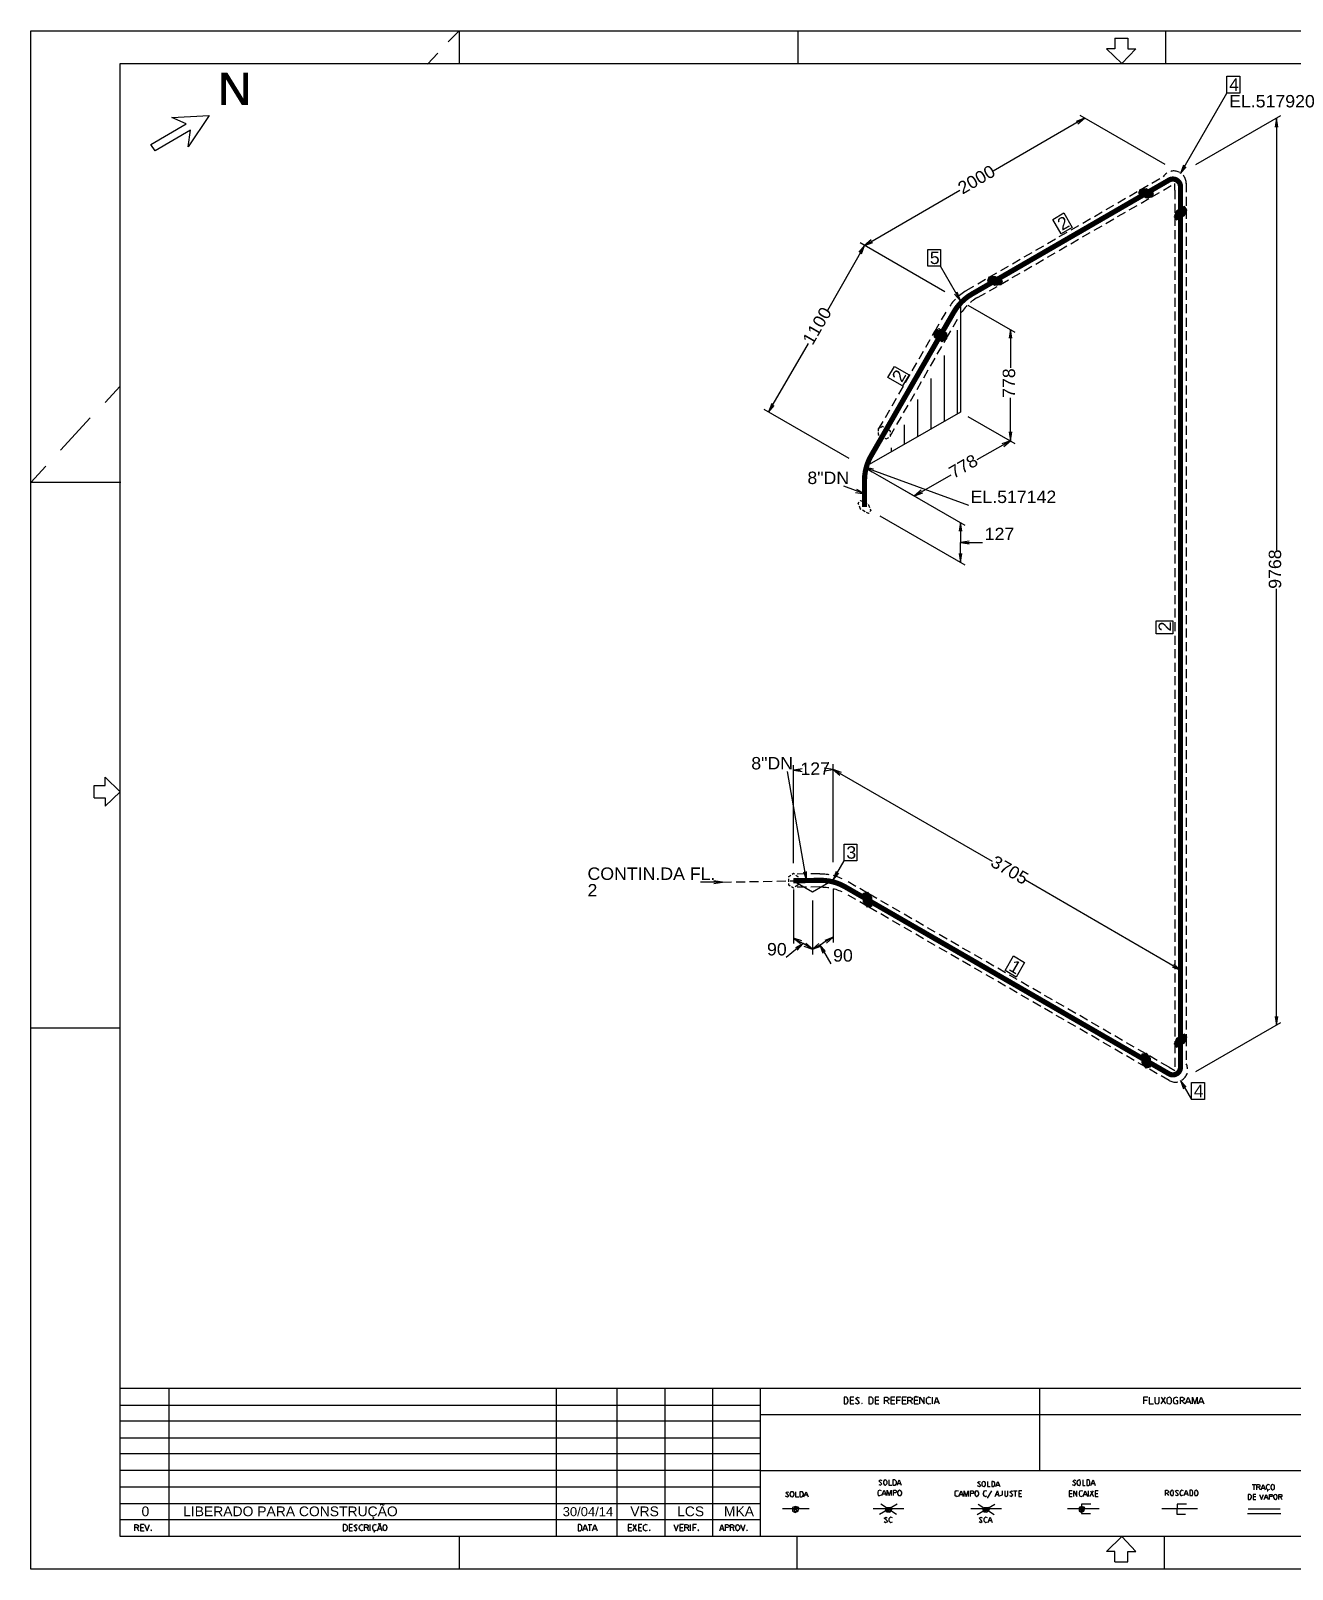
# Model space of a CAD drawing. Extents: x 1 to 419, y 0 to 296.
# Drawn here: x 0.7 to 243.3, y 0.3 to 296.3 of the extents above; entities that cross this region are included whole.
import ezdxf

# ---------------------------------------------------------------- set-up
doc = ezdxf.new("R2010")
doc.units = 0
doc.header["$MEASUREMENT"] = 0
for name, pattern in [('GT100', [0.9, 0.6, -0.3]), ('GT101', [2.599997, 1.73333, -0.866667]), ('GT110', [2.599997, 1.73333, -0.866667])]:
    doc.linetypes.add(name, pattern=pattern)
doc.layers.add('GT_1', color=7, linetype='Continuous')
doc.styles.get("Standard").update_dxf_attribs({"font": 'arial.ttf', "height": 2})

msp = doc.modelspace()

# ---------------------------------------------------------------- linework, layer by layer
at = {"layer": 'GT_1', "flags": 128}
for points in [[(0.7, 0.3), (0.7, 296.3)], [(0.7, 296.3), (419, 296.3)], [(83.1, 296.3), (81, 294.2)], [(83.1, 296.3), (83.1, 290)], [(148.2, 296.3), (148.2, 290)], [(218.9, 296.3), (218.9, 290)], [(209.2, 294.9), (211.7, 294.9)], [(209.2, 294.9), (209.2, 292.8)], [(211.7, 294.9), (211.7, 292.8)], [(79, 292), (77, 289.9)], [(209.2, 292.8), (207.6, 292.8)], [(207.6, 292.8), (210.5, 290)], [(213.2, 292.8), (210.5, 290)], [(211.7, 292.8), (213.2, 292.8)], [(414, 148.3), (414, 6.6), (17.9, 6.6), (17.9, 290), (414, 290), (414, 148.3)], [(230.74, 287.545), (233.205, 287.545), (233.205, 284.315), (230.74, 284.315), (230.74, 287.545)], [(221.815, 268.845), (230.74, 284.315)], [(35, 280), (31, 274), (31.4, 277.2), (24.6, 273.2), (23.8, 274.4), (30.6, 278.4), (27.8, 279.6), (35, 280)], [(203.37, 279.47), (185.775, 269.27)], [(202.095, 278.365), (203.37, 279.47), (201.755, 278.875)], [(218.84, 270.545), (202.52, 279.98)], [(224.79, 270.545), (241.11, 279.98)], [(240.515, 277.77), (240.26, 279.47), (240.005, 277.77)], [(240.26, 279.47), (240.26, 196.34)], [(222.41, 270.46), (221.815, 268.845), (222.92, 270.12)], [(161.04, 254.99), (179.4, 265.615)], [(215.185, 264.17), (216.375, 264.34), (216.63, 265.02), (215.185, 265.87), (213.995, 265.7), (213.74, 265.02), (215.185, 264.17)], [(213.774, 265), (216.622, 265)], [(213.807, 265.2), (216.324, 265.2)], [(213.882, 265.4), (215.984, 265.4)], [(213.957, 265.6), (215.644, 265.6)], [(214.114, 264.8), (216.547, 264.8)], [(214.454, 264.6), (216.472, 264.6)], [(214.695, 265.8), (215.304, 265.8)], [(214.794, 264.4), (216.397, 264.4)], [(197.25, 260.005), (199.375, 261.28), (200.99, 258.475), (198.865, 257.2), (197.25, 260.005)], [(221.05, 261.62), (220.625, 260.515), (221.05, 259.92), (222.58, 260.77), (223.005, 261.875), (222.58, 262.47), (221.05, 261.62)], [(220.658, 260.6), (222.274, 260.6)], [(220.735, 260.8), (222.592, 260.8)], [(220.812, 261), (222.668, 261)], [(220.888, 261.2), (222.745, 261.2)], [(220.965, 261.4), (222.822, 261.4)], [(221.042, 261.6), (222.899, 261.6)], [(221.374, 261.8), (222.976, 261.8)], [(221.734, 262), (222.916, 262)], [(222.094, 262.2), (222.773, 262.2)], [(220.707, 260.4), (221.914, 260.4)], [(220.85, 260.2), (221.554, 260.2)], [(161.04, 254.99), (153.9, 242.495)], [(160.445, 253.375), (161.04, 254.99), (159.935, 253.715)], [(176.51, 246.065), (160.19, 255.5)], [(176.51, 246.065), (160.19, 255.5)], [(162.315, 256.095), (161.04, 254.99), (162.655, 255.585)], [(173.195, 254.225), (175.66, 254.225), (175.66, 250.995), (173.195, 250.995), (173.195, 254.225)], [(179.485, 244.365), (175.66, 250.995)], [(186.115, 247.34), (187.305, 247.51), (187.56, 248.19), (186.115, 249.04), (184.925, 248.87), (184.67, 248.19), (186.115, 247.34)], [(184.899, 248.8), (186.523, 248.8)], [(178.38, 245.64), (179.485, 244.365), (178.89, 245.98)], [(184.674, 248.2), (187.543, 248.2)], [(184.749, 248.4), (187.203, 248.4)], [(184.824, 248.6), (186.863, 248.6)], [(184.993, 248), (187.489, 248)], [(185.333, 247.8), (187.414, 247.8)], [(185.673, 247.6), (187.339, 247.6)], [(186.013, 247.4), (186.535, 247.4)], [(179.485, 244.365), (179.485, 222.945)], [(180.93, 243.515), (189.94, 238.33)], [(176, 236.545), (176.85, 237.055), (176.85, 238.075), (175.32, 238.925), (174.47, 238.415), (174.47, 237.395), (176, 236.545)], [(174.47, 238.4), (176.265, 238.4)], [(174.47, 238.2), (176.625, 238.2)], [(174.47, 238), (176.85, 238)], [(174.47, 237.8), (176.85, 237.8)], [(174.47, 237.6), (176.85, 237.6)], [(174.47, 237.4), (176.85, 237.4)], [(174.778, 238.6), (175.905, 238.6)], [(174.821, 237.2), (176.85, 237.2)], [(175.181, 237), (176.758, 237)], [(175.541, 236.8), (176.425, 236.8)], [(178.89, 238.67), (178.89, 222.605)], [(189.345, 237.14), (189.09, 238.84), (188.835, 237.14)], [(189.09, 238.84), (189.09, 231.445)], [(142.595, 222.945), (150.245, 236.12)], [(165.545, 229.575), (166.82, 231.7), (169.625, 230.085), (168.35, 227.96), (165.545, 229.575)], [(176.34, 233.825), (176.34, 221.16)], [(173.79, 229.405), (173.79, 219.63)], [(17.9, 227.9), (15, 224.8)], [(171.24, 225.325), (171.24, 218.185)], [(189.09, 217.42), (189.09, 225.665)], [(158.065, 214.02), (141.745, 223.455)], [(143.19, 224.56), (142.595, 222.945), (143.7, 224.22)], [(179.485, 222.945), (161.04, 212.32)], [(180.93, 222.095), (189.94, 216.91)], [(180.93, 222.095), (189.94, 216.91)], [(12.1, 221.8), (6.4, 215.6)], [(168.69, 220.48), (168.69, 216.74)], [(188.835, 219.12), (189.09, 217.42), (189.345, 219.12)], [(189.09, 217.42), (182.63, 213.765)], [(187.815, 216.315), (189.09, 217.42), (187.475, 216.825)], [(166.14, 216.06), (166.14, 215.295)], [(3.6, 212.5), (0.7, 209.4)], [(162.74, 211.98), (161.04, 212.32), (162.485, 211.47)], [(161.04, 212.32), (181.015, 205.01)], [(162.485, 211.47), (171.495, 206.285)], [(164.015, 210.62), (180.335, 201.185)], [(170.645, 206.795), (177.7, 210.875)], [(18, 209.4), (0.7, 209.4)], [(161.04, 207.22), (157.045, 208.665)], [(159.34, 207.475), (161.04, 207.22), (159.595, 208.07)], [(171.92, 207.9), (170.645, 206.795), (172.26, 207.39)], [(164.015, 202.97), (180.335, 193.535)], [(179.74, 199.995), (179.485, 201.695), (179.23, 199.995)], [(179.485, 201.695), (179.485, 197.87)], [(179.23, 195.745), (179.485, 194.045), (179.74, 195.745)], [(181.185, 198.125), (179.485, 197.87), (181.185, 197.615)], [(179.485, 194.045), (179.485, 197.87)], [(179.485, 197.87), (183.735, 197.87)], [(240.26, 104.965), (240.26, 188.945)], [(217.14, 180.275), (217.14, 182.74), (220.37, 182.74), (220.37, 180.275), (217.14, 180.275)], [(147.355, 136.16), (147.355, 155.03)], [(149.055, 154.265), (147.355, 154.01), (149.055, 153.755)], [(147.355, 154.01), (148.715, 154.01)], [(153.305, 153.925), (155.005, 154.18), (153.305, 154.435)], [(155.005, 154.18), (154.495, 154.18)], [(155.005, 136.33), (155.005, 155.2)], [(155.005, 136.33), (155.005, 155.2)], [(156.62, 153.585), (155.005, 154.18), (156.28, 153.075)], [(155.005, 154.18), (185.605, 136.5)], [(12.9, 151.1), (15, 151.1)], [(12.9, 148.7), (12.9, 151.1)], [(15, 152.7), (17.9, 149.9)], [(15, 151.1), (15, 152.7)], [(149.905, 132.845), (146.25, 153.755)], [(12.9, 148.7), (15, 148.7)], [(15, 147.1), (17.9, 149.9)], [(15, 148.7), (15, 147.1)], [(157.13, 139.815), (159.595, 139.815), (159.595, 136.585), (157.13, 136.585), (157.13, 139.815)], [(155.005, 132.93), (157.13, 136.585)], [(149.31, 134.46), (149.905, 132.845), (149.905, 134.545)], [(155.6, 134.545), (155.005, 132.93), (156.11, 134.205)], [(133.755, 132.505), (129.505, 132.505)], [(132.055, 132.25), (133.755, 132.505), (132.055, 132.76)], [(147.355, 132.76), (151.01, 130.635)], [(147.355, 131.06), (147.355, 120.69)], [(151.01, 130.635), (155.005, 132.93)], [(155.005, 131.23), (155.005, 120.86)], [(162.4, 127.83), (161.635, 127.66), (160.87, 128.68), (160.87, 130.38), (161.635, 130.55), (162.4, 129.53), (162.4, 127.83)], [(160.96, 130.4), (161.747, 130.4)], [(221.815, 115.59), (191.98, 132.845)], [(151.01, 128.935), (151.01, 118.565)], [(151.01, 128.935), (151.01, 118.565)], [(160.87, 130.2), (161.897, 130.2)], [(160.87, 130), (162.047, 130)], [(160.87, 129.8), (162.197, 129.8)], [(160.87, 129.6), (162.347, 129.6)], [(160.87, 129.4), (162.4, 129.4)], [(160.87, 129.2), (162.4, 129.2)], [(160.87, 129), (162.4, 129)], [(160.87, 128.8), (162.4, 128.8)], [(160.93, 128.6), (162.4, 128.6)], [(161.08, 128.4), (162.4, 128.4)], [(161.23, 128.2), (162.4, 128.2)], [(161.38, 128), (162.4, 128)], [(161.53, 127.8), (162.265, 127.8)], [(148.97, 121.2), (147.355, 121.71), (148.715, 120.69)], [(147.355, 121.71), (149.225, 120.69)], [(155.005, 121.88), (153.05, 120.775)], [(153.73, 120.775), (155.005, 121.88), (153.39, 121.285)], [(149.225, 120.69), (145.995, 117.97)], [(148.12, 119.415), (149.225, 120.69), (147.78, 119.84)], [(151.01, 119.585), (149.225, 120.69)], [(149.395, 120.18), (151.01, 119.585), (149.735, 120.69)], [(151.01, 119.585), (153.05, 120.775)], [(152.285, 120.69), (151.01, 119.585), (152.625, 120.18)], [(153.56, 119.16), (152.455, 120.435), (153.05, 118.82)], [(152.455, 120.435), (154.58, 116.78)], [(189.685, 118.31), (191.81, 117.035), (190.195, 114.23), (188.07, 115.505), (189.685, 118.31)], [(220.2, 116.185), (221.815, 115.59), (220.54, 116.695)], [(221.815, 97.74), (221.815, 116.61)], [(240.005, 106.665), (240.26, 104.965), (240.515, 106.665)], [(17.9, 104.4), (0.7, 104.4)], [(224.79, 96.04), (241.11, 105.475)], [(221.05, 102.415), (220.625, 101.31), (221.05, 100.715), (222.58, 101.565), (223.005, 102.67), (222.58, 103.265), (221.05, 102.415)], [(220.66, 101.4), (222.283, 101.4)], [(220.704, 101.2), (221.923, 101.2)], [(220.737, 101.6), (222.593, 101.6)], [(220.813, 101.8), (222.67, 101.8)], [(220.846, 101), (221.563, 101)], [(220.89, 102), (222.747, 102)], [(220.967, 102.2), (222.824, 102.2)], [(221.044, 102.4), (222.901, 102.4)], [(221.383, 102.6), (222.978, 102.6)], [(221.743, 102.8), (222.912, 102.8)], [(222.103, 103), (222.769, 103)], [(215.95, 96.89), (215.185, 96.72), (214.42, 97.74), (214.42, 99.44), (215.185, 99.61), (215.95, 98.59), (215.95, 96.89)], [(214.42, 99.4), (215.342, 99.4)], [(214.42, 99.2), (215.492, 99.2)], [(214.42, 99), (215.642, 99)], [(214.42, 98.8), (215.792, 98.8)], [(214.42, 98.6), (215.942, 98.6)], [(214.42, 98.4), (215.95, 98.4)], [(214.42, 98.2), (215.95, 98.2)], [(214.42, 98), (215.95, 98)], [(214.42, 97.8), (215.95, 97.8)], [(214.525, 97.6), (215.95, 97.6)], [(214.675, 97.4), (215.95, 97.4)], [(214.825, 97.2), (215.95, 97.2)], [(214.975, 97), (215.95, 97)], [(222.92, 93.065), (221.815, 94.34), (222.41, 92.725)], [(221.815, 94.34), (223.94, 90.685)], [(223.94, 93.915), (226.405, 93.915), (226.405, 90.685), (223.94, 90.685), (223.94, 93.915)], [(305, 35.1), (17.9, 35.1)], [(27.3, 6.6), (27.3, 35.1)], [(101.8, 6.6), (101.8, 35.1)], [(113.5, 6.6), (113.5, 35.1)], [(122.7, 6.6), (122.7, 35.1)], [(131.9, 6.6), (131.9, 35.1)], [(141, 35.1), (141, 6.6)], [(157.6, 32.1), (157.7, 32.2), (157.8, 32.3), (157.8, 32.4), (157.9, 32.6), (157.9, 32.7), (157.9, 32.9), (157.8, 33.1), (157.8, 33.2), (157.7, 33.3), (157.6, 33.4), (157.5, 33.4), (157.1, 33.4), (157.1, 32.1), (157.5, 32.1), (157.6, 32.1)], [(159, 33.4), (158.3, 33.4), (158.3, 32.1), (159, 32.1)], [(158.3, 32.8), (158.9, 32.8)], [(159.2, 32.3), (159.7, 32.1), (160.1, 32.4), (159.7, 32.8), (159.3, 33.1), (159.7, 33.4), (160, 33.3)], [(162.4, 32.1), (162.5, 32.2), (162.6, 32.3), (162.7, 32.4), (162.7, 32.6), (162.7, 32.7), (162.7, 32.9), (162.7, 33.1), (162.6, 33.2), (162.5, 33.3), (162.4, 33.4), (162.3, 33.4), (161.9, 33.4), (161.9, 32.1), (162.3, 32.1), (162.4, 32.1)], [(163.8, 33.4), (163.1, 33.4), (163.1, 32.1), (163.8, 32.1)], [(163.1, 32.8), (163.8, 32.8)], [(164.9, 32.1), (164.9, 33.4), (165.4, 33.4), (165.5, 33.3), (165.7, 33.2), (165.7, 33.1), (165.7, 32.9), (165.5, 32.8), (165.4, 32.7), (164.9, 32.7)], [(165.3, 32.7), (165.6, 32.4), (165.7, 32.1)], [(166.9, 33.4), (166.1, 33.4), (166.1, 32.1), (166.9, 32.1)], [(166.1, 32.8), (166.8, 32.8)], [(168, 33.4), (167.2, 33.4), (167.2, 32.1)], [(167.2, 32.8), (167.9, 32.8)], [(169.1, 33.4), (168.3, 33.4), (168.3, 32.1), (169.1, 32.1)], [(168.3, 32.8), (169, 32.8)], [(169.4, 32.1), (169.4, 33.4), (169.9, 33.4), (170, 33.3), (170.2, 33.2), (170.2, 33.1), (170.2, 32.9), (170, 32.8), (169.9, 32.7), (169.4, 32.7)], [(169.8, 32.7), (170.1, 32.4), (170.2, 32.1)], [(171.4, 33.4), (170.6, 33.4), (170.6, 32.1), (171.4, 32.1)], [(170.6, 32.8), (171.3, 32.8)], [(170.8, 33.5), (170.9, 33.6), (171.1, 33.5)], [(171.7, 32.1), (171.7, 33.4), (172.5, 32.1), (172.5, 33.4)], [(173.8, 33.3), (173.4, 33.4), (173.3, 33.4), (173.2, 33.3), (173, 33.2), (172.9, 33.1), (172.9, 32.9), (172.9, 32.7), (172.9, 32.6), (172.9, 32.4), (173, 32.3), (173.2, 32.2), (173.3, 32.1), (173.4, 32.1), (173.8, 32.2)], [(174.1, 32.1), (174.1, 33.4)], [(174.5, 32.1), (174.9, 33.4), (175.4, 32.1)], [(194.7, 35.1), (194.7, 19.2)], [(215.5, 33.4), (214.7, 33.4), (214.7, 32.1)], [(214.7, 32.8), (215.4, 32.8)], [(215.8, 33.4), (215.8, 32.1), (216.6, 32.1)], [(216.9, 33.4), (216.9, 32.5), (217, 32.2), (217.3, 32.1), (217.6, 32.2), (217.7, 32.5), (217.7, 33.4)], [(218.1, 32.1), (218.9, 33.4)], [(218.1, 33.4), (218.9, 32.1)], [(219.8, 32.1), (219.9, 32.2), (220.1, 32.4), (220.1, 32.7), (220.1, 33.1), (219.9, 33.3), (219.7, 33.4), (219.4, 33.3), (219.2, 33.1), (219.2, 32.7), (219.2, 32.4), (219.4, 32.2), (219.7, 32.1), (219.8, 32.1)], [(221.3, 33.3), (221, 33.4), (220.7, 33.3), (220.5, 33.1), (220.4, 32.7), (220.5, 32.4), (220.7, 32.2), (221, 32.1), (221.3, 32.2), (221.3, 32.7), (221, 32.7)], [(221.8, 32.1), (221.8, 33.4), (222.2, 33.4), (222.4, 33.3), (222.5, 33.2), (222.6, 33.1), (222.5, 32.9), (222.4, 32.8), (222.2, 32.7), (221.8, 32.7)], [(222.1, 32.7), (222.4, 32.4), (222.6, 32.1)], [(222.8, 32.1), (223.3, 33.4), (223.8, 32.1)], [(224.1, 32.1), (224.1, 33.4), (224.6, 32.1), (225, 33.4), (225, 32.1)], [(225.3, 32.1), (225.8, 33.4), (226.3, 32.1)], [(141, 31.8), (17.9, 31.8)], [(305.1, 30), (141, 30)], [(160.6, 32.1), (160.6, 32.2), (160.5, 32.2), (160.6, 32.1)], [(174.6, 32.5), (175.3, 32.5)], [(223, 32.5), (223.6, 32.5)], [(225.5, 32.5), (226.1, 32.5)], [(141, 28.8), (17.9, 28.8)], [(141, 25.5), (17.9, 25.5)], [(141, 22.5), (17.9, 22.5)], [(141, 19.3), (17.9, 19.3)], [(305.1, 19.2), (141, 19.2)], [(141, 16.1), (17.9, 16.1)], [(145.8, 14.4), (146.2, 14.2), (146.5, 14.4), (146.2, 14.8), (145.9, 15), (146.2, 15.2), (146.5, 15.1)], [(147.2, 14.2), (147.3, 14.3), (147.5, 14.6), (147.5, 14.9), (147.3, 15.2), (147.1, 15.2), (146.9, 15.2), (146.7, 14.9), (146.7, 14.6), (146.9, 14.3), (147.1, 14.2), (147.2, 14.2)], [(147.8, 15.2), (147.8, 14.2), (148.4, 14.2)], [(149, 14.2), (149.1, 14.3), (149.3, 14.6), (149.3, 14.9), (149.1, 15.2), (148.9, 15.2), (148.6, 15.2), (148.6, 14.2), (148.9, 14.2), (149, 14.2)], [(149.4, 14.2), (149.8, 15.2), (150.2, 14.2)], [(164.3, 15.4), (164, 15.5), (163.7, 15.4), (163.6, 15.1), (163.6, 14.8), (163.7, 14.5), (164, 14.5), (164.3, 14.6)], [(163.8, 16.6), (164.1, 16.5), (164.4, 16.7), (164.1, 17), (163.8, 17.3), (164.1, 17.5), (164.4, 17.4)], [(164.4, 14.5), (164.8, 15.5), (165.2, 14.5)], [(164.5, 14.8), (165.1, 14.8)], [(165.1, 16.5), (165.2, 16.6), (165.4, 16.8), (165.4, 17.2), (165.2, 17.4), (165, 17.5), (164.8, 17.4), (164.7, 17.2), (164.7, 16.8), (164.8, 16.6), (165, 16.5), (165.1, 16.5)], [(165.4, 14.5), (165.4, 15.5), (165.8, 14.5), (166.2, 15.5), (166.2, 14.5)], [(165.7, 17.5), (165.7, 16.5), (166.3, 16.5)], [(167, 16.5), (167, 16.6), (167.2, 16.8), (167.2, 17.2), (167, 17.4), (166.9, 17.5), (166.5, 17.5), (166.5, 16.5), (166.9, 16.5), (167, 16.5)], [(166.6, 14.5), (166.6, 15.5), (167, 15.5), (167.2, 15.4), (167.2, 15.2), (167.2, 15.1), (167, 15), (166.6, 15)], [(167.3, 16.5), (167.7, 17.5), (168.1, 16.5)], [(167.9, 14.5), (168, 14.5), (168.2, 14.8), (168.2, 15.1), (168, 15.4), (167.8, 15.5), (167.6, 15.4), (167.4, 15.1), (167.4, 14.8), (167.6, 14.5), (167.8, 14.5), (167.9, 14.5)], [(167.5, 16.8), (168, 16.8)], [(179.1, 15.3), (178.8, 15.4), (178.7, 15.3), (178.5, 15.3), (178.4, 15.1), (178.4, 15), (178.4, 14.8), (178.4, 14.7), (178.4, 14.5), (178.5, 14.4), (178.7, 14.4), (178.8, 14.3), (179.1, 14.4)], [(179.2, 14.3), (179.6, 15.4), (180, 14.3)], [(180.2, 14.3), (180.2, 15.4), (180.6, 14.3), (181, 15.4), (181, 14.3)], [(181.4, 14.3), (181.4, 15.4), (181.8, 15.4), (182, 15.3), (182, 15.1), (182, 14.9), (181.8, 14.9), (181.4, 14.9)], [(182.7, 14.3), (182.7, 14.4), (182.9, 14.4), (182.9, 14.5), (183, 14.7), (183, 14.8), (183, 15), (182.9, 15.1), (182.9, 15.3), (182.7, 15.3), (182.6, 15.4), (182.5, 15.3), (182.4, 15.3), (182.3, 15.1), (182.3, 15), (182.2, 14.8), (182.3, 14.7), (182.3, 14.5), (182.4, 14.4), (182.5, 14.4), (182.6, 14.3), (182.7, 14.3)], [(182.7, 16.4), (183.1, 16.2), (183.4, 16.4), (183.1, 16.7), (182.8, 17), (183.1, 17.2), (183.3, 17.1)], [(184.1, 16.2), (184.2, 16.3), (184.3, 16.5), (184.3, 16.9), (184.2, 17.1), (184, 17.2), (183.8, 17.1), (183.6, 16.9), (183.6, 16.5), (183.8, 16.3), (184, 16.2), (184.1, 16.2)], [(184.6, 15.3), (184.3, 15.4), (184.1, 15.3), (184, 15.3), (183.9, 15.1), (183.9, 15), (183.8, 14.8), (183.9, 14.7), (183.9, 14.5), (184, 14.4), (184.1, 14.4), (184.3, 14.3), (184.6, 14.4)], [(184.7, 17.2), (184.7, 16.2), (185.2, 16.2)], [(184.7, 14), (185.5, 15.4)], [(185.9, 16.2), (186, 16.3), (186.1, 16.5), (186.1, 16.9), (186, 17.1), (185.8, 17.2), (185.5, 17.2), (185.5, 16.2), (185.8, 16.2), (185.9, 16.2)], [(186.2, 14.3), (186.6, 15.4), (186.9, 14.3)], [(186.3, 16.2), (186.7, 17.2), (187.1, 16.2)], [(186.4, 16.5), (187, 16.5)], [(187, 14.4), (187.6, 14.6), (187.6, 15.4)], [(188, 15.4), (188, 14.6), (188, 14.5), (188.1, 14.4), (188.3, 14.3), (188.5, 14.4), (188.6, 14.5), (188.6, 14.6), (188.6, 15.4)], [(188.9, 14.5), (189.3, 14.3), (189.6, 14.6), (189.3, 14.9), (189, 15.1), (189.3, 15.4), (189.6, 15.3)], [(189.7, 15.4), (190.4, 15.4)], [(190.1, 14.3), (190.1, 15.4)], [(191.3, 15.4), (190.7, 15.4), (190.7, 14.3), (191.3, 14.3)], [(190.7, 14.9), (191.2, 14.9)], [(201, 15.4), (200.4, 15.4), (200.4, 14.3), (201, 14.3)], [(200.4, 14.9), (201, 14.9)], [(201, 16.6), (201.4, 16.4), (201.7, 16.7), (201.4, 17), (201.1, 17.2), (201.4, 17.5), (201.7, 17.4)], [(201.3, 14.3), (201.3, 15.4), (201.9, 14.3), (201.9, 15.4)], [(202.4, 16.4), (202.5, 16.5), (202.6, 16.8), (202.6, 17.1), (202.5, 17.4), (202.3, 17.5), (202.1, 17.4), (201.9, 17.1), (201.9, 16.8), (202.1, 16.5), (202.3, 16.4), (202.4, 16.4)], [(203, 15.3), (202.7, 15.4), (202.4, 15.3), (202.3, 15), (202.3, 14.7), (202.4, 14.4), (202.7, 14.3), (203, 14.4)], [(203, 17.5), (203, 16.4), (203.5, 16.4)], [(203.1, 14.3), (203.5, 15.4), (203.9, 14.3)], [(204.2, 16.4), (204.3, 16.5), (204.4, 16.8), (204.4, 17.1), (204.3, 17.4), (204.1, 17.5), (203.8, 17.5), (203.8, 16.4), (204.1, 16.4), (204.2, 16.4)], [(204.1, 14.3), (204.1, 15.4)], [(204.4, 14.3), (205.1, 15.4)], [(204.5, 15.4), (205.1, 14.3)], [(204.6, 16.4), (205, 17.5), (205.4, 16.4)], [(204.7, 16.8), (205.3, 16.8)], [(206, 15.4), (205.4, 15.4), (205.4, 14.3), (206, 14.3)], [(205.4, 14.9), (205.9, 14.9)], [(218.9, 14.5), (218.9, 15.5), (219.3, 15.5), (219.4, 15.4), (219.5, 15.3), (219.5, 15.2), (219.5, 15.1), (219.4, 15), (219.3, 14.9), (218.9, 14.9)], [(219.2, 14.9), (219.4, 14.7), (219.5, 14.5)], [(220.3, 14.5), (220.4, 14.5), (220.5, 14.8), (220.5, 15.1), (220.4, 15.4), (220.2, 15.5), (220, 15.4), (219.8, 15.1), (219.8, 14.8), (220, 14.5), (220.2, 14.5), (220.3, 14.5)], [(220.8, 14.6), (221.1, 14.5), (221.4, 14.7), (221.1, 15), (220.8, 15.3), (221.1, 15.5), (221.4, 15.4)], [(222.4, 15.4), (222.1, 15.5), (221.9, 15.4), (221.7, 15.1), (221.7, 14.8), (221.9, 14.5), (222.1, 14.5), (222.4, 14.6)], [(222.5, 14.5), (222.9, 15.5), (223.3, 14.5)], [(222.7, 14.8), (223.2, 14.8)], [(224, 14.5), (224.1, 14.5), (224.2, 14.8), (224.2, 15.1), (224.1, 15.4), (223.9, 15.5), (223.6, 15.5), (223.6, 14.5), (223.9, 14.5), (224, 14.5)], [(224.9, 14.5), (225, 14.5), (225.2, 14.8), (225.2, 15.1), (225, 15.4), (224.8, 15.5), (224.6, 15.4), (224.5, 15.1), (224.5, 14.8), (224.6, 14.5), (224.8, 14.5), (224.9, 14.5)], [(235.6, 16.6), (236.3, 16.6)], [(236, 15.6), (236, 16.6)], [(236.5, 15.6), (236.5, 16.6), (236.9, 16.6), (237, 16.6), (237.1, 16.5), (237.1, 16.3), (237.1, 16.2), (237, 16.1), (236.9, 16.1), (236.5, 16.1)], [(236.8, 16.1), (237, 15.9), (237.1, 15.6)], [(237.3, 15.6), (237.7, 16.6), (238.1, 15.6)], [(237.5, 15.9), (238, 15.9)], [(239, 16.5), (238.7, 16.6), (238.5, 16.5), (238.3, 16.3), (238.3, 15.9), (238.5, 15.7), (238.7, 15.6), (239, 15.7)], [(238.5, 15.4), (238.6, 15.4), (238.6, 15.5), (238.6, 15.6)], [(239.6, 15.6), (239.8, 15.7), (239.9, 15.9), (239.9, 16.3), (239.8, 16.5), (239.5, 16.6), (239.3, 16.5), (239.2, 16.3), (239.2, 15.9), (239.3, 15.7), (239.5, 15.6), (239.6, 15.6)], [(141, 12.9), (17.9, 12.9)], [(150.4, 11.9), (145.3, 11.9)], [(147.8, 12.4), (147.2, 12.2)], [(147.2, 12.2), (147.2, 11.5)], [(147.5, 12.2), (148, 11.7)], [(148.4, 12.2), (147.5, 12.2)], [(147.5, 11.7), (147.8, 11.9)], [(148.4, 12.2), (147.8, 12.4)], [(147.8, 11.9), (148.4, 12.2)], [(148.3, 11.5), (148.4, 12.2)], [(149.6, 14.6), (150.1, 14.6)], [(168.6, 11.9), (162.7, 11.9)], [(163.9, 10.9), (167.3, 12.9)], [(164.2, 12.9), (167.2, 10.9)], [(166.1, 12.2), (165.1, 11.9)], [(165.1, 11.9), (165.4, 12.2)], [(165.1, 11.9), (165.9, 11.3)], [(165.3, 11.3), (165.1, 11.9)], [(165.3, 11.3), (166.1, 12.2)], [(165.3, 11.9), (165.4, 12.2)], [(165.9, 11.3), (165.3, 11.9)], [(166.3, 11.9), (165.3, 11.3)], [(165.4, 12.2), (166.3, 11.9)], [(165.4, 12.2), (166.1, 12.2)], [(166.3, 11.9), (165.9, 11.3)], [(166.1, 12.2), (166.3, 11.9)], [(179.4, 14.7), (179.9, 14.7)], [(187.4, 11.9), (181.5, 11.9)], [(182.7, 10.8), (186.1, 12.8)], [(182.9, 12.8), (186, 10.8)], [(184.9, 12.2), (183.8, 11.9)], [(183.8, 11.9), (184.2, 12.2)], [(183.8, 11.9), (184.6, 11.3)], [(184, 11.3), (183.8, 11.9)], [(184, 11.3), (184.9, 12.2)], [(184, 11.9), (184.2, 12.2)], [(184.6, 11.3), (184, 11.9)], [(185.1, 11.9), (184, 11.3)], [(184.2, 12.2), (185.1, 11.9)], [(184.2, 12.2), (184.9, 12.2)], [(185.1, 11.9), (184.6, 11.3)], [(184.9, 12.2), (185.1, 11.9)], [(186.3, 14.7), (186.8, 14.7)], [(206.2, 11.9), (200.1, 11.9)], [(202.8, 12.4), (202.3, 12.2)], [(202.3, 12.2), (202.3, 11.5)], [(202.4, 11.7), (202.8, 11.9)], [(202.5, 12.2), (203.1, 11.7)], [(203.4, 12.2), (202.5, 12.2)], [(202.8, 12.8), (202.8, 11)], [(204.6, 12.8), (202.8, 12.8)], [(203.4, 12.2), (202.8, 12.4)], [(202.8, 11.9), (203.4, 12.2)], [(203.2, 14.7), (203.8, 14.7)], [(203.2, 11.5), (203.4, 12.2)], [(225.1, 11.9), (218.2, 11.9)], [(221.2, 12.8), (221.1, 10.9)], [(223, 12.8), (221.2, 12.8)], [(235.2, 13.7), (235.3, 13.8), (235.5, 14.1), (235.5, 14.4), (235.3, 14.6), (235.2, 14.7), (234.8, 14.7), (234.8, 13.7), (235.2, 13.7)], [(234.8, 11.9), (241, 11.9)], [(236.3, 14.7), (235.8, 14.7), (235.8, 13.7), (236.3, 13.7)], [(235.8, 14.3), (236.3, 14.3)], [(237, 14.7), (237.4, 13.7), (237.8, 14.7)], [(237.9, 13.7), (238.3, 14.7), (238.7, 13.7)], [(238, 14.1), (238.5, 14.1)], [(238.9, 13.7), (238.9, 14.7), (239.3, 14.7), (239.4, 14.7), (239.5, 14.5), (239.4, 14.3), (239.3, 14.3), (238.9, 14.3)], [(240.2, 13.7), (240.3, 13.8), (240.4, 14.1), (240.4, 14.4), (240.3, 14.6), (240.1, 14.7), (239.9, 14.6), (239.7, 14.4), (239.7, 14.1), (239.9, 13.8), (240.1, 13.7), (240.2, 13.7)], [(240.7, 13.7), (240.7, 14.7), (241.1, 14.7), (241.2, 14.7), (241.3, 14.6), (241.3, 14.5), (241.3, 14.3), (241.2, 14.2), (241.1, 14.2), (240.7, 14.2)], [(241, 14.2), (241.2, 14), (241.3, 13.7)], [(141, 9.8), (17.9, 9.8)], [(20.7, 7.7), (20.7, 8.9), (21.1, 8.9), (21.3, 8.8), (21.4, 8.7), (21.4, 8.6), (21.4, 8.4), (21.3, 8.3), (21.1, 8.3), (20.7, 8.3)], [(22.5, 8.9), (21.8, 8.9), (21.8, 7.7), (22.5, 7.7)], [(22.6, 8.9), (23.1, 7.7), (23.5, 8.9)], [(61.3, 7.7), (61.3, 7.8), (61.4, 7.8), (61.5, 7.9), (61.6, 8), (61.6, 8.2), (61.6, 8.3), (61.6, 8.4), (61.6, 8.6), (61.5, 8.7), (61.4, 8.8), (61.3, 8.8), (61.2, 8.9), (60.8, 8.9), (60.8, 7.7), (61.2, 7.7), (61.3, 7.7)], [(62.6, 8.9), (61.9, 8.9), (61.9, 7.7), (62.6, 7.7)], [(62.8, 7.9), (63.2, 7.7), (63.5, 8), (63.2, 8.3), (62.8, 8.6), (63.2, 8.9), (63.5, 8.8)], [(64.6, 8.8), (64.3, 8.9), (64.2, 8.8), (64.1, 8.8), (64, 8.7), (63.9, 8.6), (63.8, 8.4), (63.8, 8.3), (63.8, 8.2), (63.9, 8), (64, 7.9), (64.1, 7.8), (64.2, 7.8), (64.3, 7.7), (64.6, 7.8)], [(64.9, 7.7), (64.9, 8.9), (65.3, 8.9), (65.5, 8.8), (65.6, 8.7), (65.6, 8.6), (65.6, 8.4), (65.5, 8.3), (65.3, 8.3), (64.9, 8.3)], [(66, 7.7), (66, 8.9)], [(67.2, 8.8), (66.9, 8.9), (66.8, 8.8), (66.6, 8.8), (66.5, 8.7), (66.5, 8.6), (66.4, 8.4), (66.4, 8.3), (66.4, 8.2), (66.5, 8), (66.5, 7.9), (66.6, 7.8), (66.8, 7.8), (66.9, 7.7), (67.2, 7.8)], [(67.4, 7.7), (67.8, 8.9), (68.2, 7.7)], [(67.6, 8.9), (67.7, 9.1), (67.8, 9), (67.9, 9), (68, 9.1)], [(68.8, 7.7), (68.9, 7.8), (69, 7.8), (69.1, 7.9), (69.2, 8), (69.2, 8.2), (69.3, 8.3), (69.2, 8.4), (69.2, 8.6), (69.1, 8.7), (69, 8.8), (68.9, 8.8), (68.8, 8.9), (68.7, 8.8), (68.6, 8.8), (68.5, 8.7), (68.5, 8.6), (68.4, 8.4), (68.4, 8.3), (68.4, 8.2), (68.5, 8), (68.5, 7.9), (68.6, 7.8), (68.7, 7.8), (68.8, 7.7)], [(106.4, 7.7), (106.5, 7.8), (106.6, 7.9), (106.7, 8), (106.7, 8.2), (106.7, 8.3), (106.7, 8.4), (106.7, 8.6), (106.6, 8.7), (106.5, 8.8), (106.4, 8.9), (106, 8.9), (106, 7.7), (106.4, 7.7)], [(106.9, 7.7), (107.3, 8.9), (107.8, 7.7)], [(107.9, 8.9), (108.6, 8.9)], [(108.2, 7.7), (108.2, 8.9)], [(108.7, 7.7), (109.2, 8.9), (109.6, 7.7)], [(116.3, 8.9), (115.6, 8.9), (115.6, 7.7), (116.3, 7.7)], [(116.5, 7.7), (117.2, 8.9)], [(116.5, 8.9), (117.2, 7.7)], [(118.2, 8.9), (117.6, 8.9), (117.6, 7.7), (118.2, 7.7)], [(119.3, 8.8), (119, 8.9), (118.8, 8.8), (118.7, 8.8), (118.6, 8.7), (118.5, 8.6), (118.5, 8.4), (118.5, 8.3), (118.5, 8.2), (118.5, 8), (118.6, 7.9), (118.7, 7.8), (118.8, 7.8), (119, 7.7), (119.3, 7.8)], [(124.4, 8.9), (124.8, 7.7), (125.3, 8.9)], [(126.2, 8.9), (125.5, 8.9), (125.5, 7.7), (126.2, 7.7)], [(126.5, 7.7), (126.5, 8.9), (126.9, 8.9), (127.1, 8.8), (127.2, 8.7), (127.2, 8.6), (127.2, 8.4), (127.1, 8.3), (126.9, 8.3), (126.5, 8.3)], [(127.6, 7.7), (127.6, 8.9)], [(128.7, 8.9), (128, 8.9), (128, 7.7)], [(133.2, 7.7), (133.6, 8.9), (134, 7.7)], [(134.3, 7.7), (134.3, 8.9), (134.7, 8.9), (134.9, 8.8), (135, 8.7), (135, 8.6), (135, 8.5), (134.9, 8.4), (134.7, 8.3), (134.3, 8.3)], [(135.3, 7.7), (135.3, 8.9), (135.7, 8.9), (135.8, 8.8), (135.9, 8.7), (135.9, 8.6), (135.9, 8.4), (135.8, 8.3), (135.7, 8.3), (135.3, 8.3)], [(136.7, 7.7), (136.7, 7.8), (136.9, 7.8), (136.9, 7.9), (137, 8), (137.1, 8.2), (137.1, 8.3), (137.1, 8.4), (137, 8.6), (136.9, 8.7), (136.9, 8.8), (136.7, 8.8), (136.6, 8.9), (136.5, 8.8), (136.4, 8.8), (136.3, 8.7), (136.3, 8.6), (136.2, 8.4), (136.2, 8.3), (136.2, 8.2), (136.3, 8), (136.3, 7.9), (136.4, 7.8), (136.5, 7.8), (136.6, 7.7), (136.7, 7.7)], [(137.2, 8.9), (137.7, 7.7), (138.1, 8.9)], [(147.2, 11.5), (147.7, 11.2)], [(147.7, 11.3), (147.5, 11.7)], [(148, 11.7), (147.7, 11.3)], [(147.7, 11.2), (148.3, 11.5)], [(164.8, 9.5), (165.1, 9.3), (165.5, 9.5), (165.2, 9.8), (164.8, 10.1), (165.2, 10.3), (165.4, 10.2)], [(165.9, 11.3), (165.3, 11.3)], [(166.4, 10.2), (166.1, 10.3), (165.9, 10.2), (165.7, 10), (165.7, 9.6), (165.9, 9.4), (166.1, 9.3), (166.4, 9.4)], [(183.1, 9.5), (183.4, 9.3), (183.7, 9.5), (183.4, 9.8), (183.1, 10.1), (183.4, 10.3), (183.7, 10.2)], [(184.6, 11.3), (184, 11.3)], [(184.7, 10.2), (184.4, 10.3), (184.2, 10.2), (184, 10), (184, 9.6), (184.2, 9.4), (184.4, 9.3), (184.7, 9.4)], [(184.8, 9.3), (185.2, 10.3), (185.6, 9.3)], [(185, 9.7), (185.5, 9.7)], [(202.3, 11.5), (202.8, 11.2)], [(202.8, 11.3), (202.4, 11.7)], [(203.1, 11.7), (202.8, 11.3)], [(202.8, 11.2), (203.2, 11.5)], [(202.8, 11), (204.5, 11)], [(221.1, 10.9), (222.8, 10.9)], [(234.7, 11), (241.1, 11)], [(21.1, 8.3), (21.3, 8), (21.4, 7.7)], [(21.8, 8.3), (22.4, 8.3)], [(23.9, 7.7), (23.9, 7.8), (23.8, 7.8), (23.9, 7.7)], [(61.9, 8.3), (62.5, 8.3)], [(65.3, 8.3), (65.5, 8), (65.6, 7.7)], [(66.7, 7.5), (66.8, 7.5), (66.8, 7.6), (66.7, 7.6), (66.8, 7.7)], [(67.5, 8.1), (68.1, 8.1)], [(83.1, 6.6), (83.1, 0.3)], [(107, 8.1), (107.6, 8.1)], [(108.9, 8.1), (109.5, 8.1)], [(115.6, 8.3), (116.2, 8.3)], [(117.6, 8.3), (118.1, 8.3)], [(119.7, 7.7), (119.8, 7.8), (119.7, 7.8), (119.7, 7.7)], [(125.5, 8.3), (126.1, 8.3)], [(126.8, 8.3), (127.1, 8), (127.2, 7.7)], [(128, 8.3), (128.6, 8.3)], [(129.1, 7.7), (129.2, 7.8), (129.1, 7.8), (129, 7.8), (129.1, 7.7)], [(133.3, 8.1), (133.9, 8.1)], [(135.7, 8.3), (135.8, 8), (135.9, 7.7)], [(138.5, 7.7), (138.5, 7.8), (138.4, 7.8), (138.5, 7.7)], [(148, 6.6), (148, 0.3)], [(207.6, 3.7), (210.5, 6.6)], [(213.2, 3.7), (210.5, 6.6)], [(218.7, 6.6), (218.7, 0.3)], [(209.2, 3.7), (207.6, 3.7)], [(209.2, 1.7), (209.2, 3.7)], [(211.7, 3.7), (213.2, 3.7)], [(211.7, 1.7), (211.7, 3.7)], [(419, 0.3), (0.7, 0.3)], [(209.2, 1.7), (211.7, 1.7)]]:
    msp.add_lwpolyline(points, dxfattribs=at)
at = {"layer": 'GT_1', "linetype": 'GT110', "flags": 128}
for points in [[(214.08, 265.7), (218.5, 268.25)], [(216.29, 264.34), (220.71, 266.89)], [(220.711, 265.657), (220.709, 266.932)], [(222.92, 266.975), (222.92, 261.875)], [(185.01, 248.87), (214.08, 265.7)], [(187.22, 247.51), (216.29, 264.34)], [(220.71, 265.615), (220.71, 260.515)], [(220.71, 260.515), (220.71, 101.31)], [(222.92, 261.875), (222.92, 102.67)], [(180.59, 246.32), (185.01, 248.87)], [(182.8, 244.96), (187.22, 247.51)], [(174.555, 238.415), (177.105, 242.835)], [(176.765, 237.055), (179.315, 241.475)], [(163.76, 219.63), (174.555, 238.415)], [(165.97, 218.27), (176.765, 237.055)], [(152.455, 134.12), (147.355, 134.035)], [(133.755, 132.505), (147.355, 132.76)], [(152.455, 131.57), (147.355, 131.485)], [(161.635, 130.38), (157.215, 132.93)], [(161.635, 127.83), (157.215, 130.38)], [(215.185, 99.44), (161.635, 130.38)], [(215.185, 96.89), (161.635, 127.83)], [(220.71, 101.31), (220.71, 96.21)], [(222.92, 102.67), (222.92, 97.57)], [(219.605, 96.89), (215.185, 99.44)], [(219.605, 94.34), (215.185, 96.89)], [(219.605, 96.89), (220.711, 96.252)]]:
    msp.add_lwpolyline(points, dxfattribs=at)
at = {"layer": 'GT_1', "const_width": 1, "flags": 128}
for points in [[(219.605, 267.57), (215.185, 265.02)], [(221.815, 261.195), (221.815, 266.295)], [(215.185, 265.02), (186.115, 248.19)], [(221.815, 101.99), (221.815, 261.195)], [(186.115, 248.19), (181.695, 245.64)], [(178.21, 242.155), (175.66, 237.735)], [(175.66, 237.735), (164.865, 218.95)], [(147.355, 132.76), (152.455, 132.845)], [(157.215, 131.655), (161.635, 129.105)], [(161.635, 129.105), (215.185, 98.165)], [(221.815, 96.89), (221.815, 101.99)], [(215.185, 98.165), (219.605, 95.615)]]:
    msp.add_lwpolyline(points, dxfattribs=at)
at = {"layer": 'GT_1', "linetype": 'GT110', "flags": 128}
for points in [[(222.919, 266.932, 0.752243), (218.501, 268.207)], [(180.591, 246.277, 0.13166), (177.106, 242.792)], [(182.799, 245.002, 0.13166), (179.314, 241.517)], [(152.455, 134.12, -0.131972), (157.215, 132.93)], [(152.455, 131.57, -0.131972), (157.215, 130.38)], [(219.605, 94.34, 0.751953), (222.919, 97.528)]]:
    msp.add_lwpolyline(points, format="xyb", dxfattribs=at)
at = {"layer": 'GT_1', "const_width": 1, "flags": 128}
for points in [[(221.815, 266.295, 0.577571), (219.605, 267.57)], [(181.695, 245.64, 0.13166), (178.21, 242.155)], [(152.455, 132.845, -0.131972), (157.215, 131.655)], [(219.605, 95.615, 0.577127), (221.815, 96.89)]]:
    msp.add_lwpolyline(points, format="xyb", dxfattribs=at)
at = {"layer": 'GT_1', "linetype": 'GT101', "const_width": 1, "flags": 128}
for points in [[(164.865, 218.95), (162.315, 214.53)], [(161.04, 209.77), (161.04, 204.67)]]:
    msp.add_lwpolyline(points, dxfattribs=at)
at = {"layer": 'GT_1', "linetype": 'GT100', "flags": 128}
for points in [[(165.205, 217.76), (166.055, 218.27), (166.055, 219.29), (164.525, 220.14), (163.675, 219.63), (163.675, 218.61), (165.205, 217.76)], [(160.275, 204.245), (159.85, 205.35), (160.275, 205.945), (161.805, 205.095), (162.23, 203.99), (161.805, 203.395), (160.275, 204.245)], [(148.205, 131.91), (147.355, 131.315), (146.505, 131.91), (146.505, 133.61), (147.355, 134.205), (148.205, 133.61), (148.205, 131.91)]]:
    msp.add_lwpolyline(points, dxfattribs=at)
at = {"layer": 'GT_1', "linetype": 'GT101', "const_width": 1, "flags": 128}
msp.add_lwpolyline([(162.315, 214.53, 0.131689), (161.04, 209.77)], format="xyb", dxfattribs=at)

# ---------------------------------------------------------------- texts
at = {"layer": 'GT_1', "width": 1.02}
for s, height, p in [('N', 6.25, (36.6, 282)), ('N', 6.25, (36.8, 282)), ('4', 2.391, (231.165, 284.74)), ('EL.517920', 2.3906, (231.165, 281.552)), ('5', 2.391, (173.596, 251.42)), ('8"DN', 2.3906, (150.063, 209.09)), ('EL.517142', 2.3906, (181.44, 205.435)), ('127', 2.3906, (184.16, 198.295)), ('8"DN', 2.3906, (139.268, 154.18)), ('3', 2.391, (157.555, 137.01)), ('CONTIN.DA FL.', 2.39063, (107.769, 132.93)), ('2', 2.391, (107.769, 129.742)), ('90', 2.3906, (142.291, 118.395)), ('90', 2.3906, (155.005, 117.205)), ('4', 2.391, (224.365, 91.11)), ('0', 1.875, (22, 10.5)), ('LIBERADO PARA CONSTRUÇÃO', 1.875, (30, 10.5)), ('30/04/14', 1.75, (103, 10.5)), ('VRS', 1.875, (116, 10.5)), ('LCS', 1.875, (125, 10.5)), ('MKA', 1.875, (134, 10.5))]:
    msp.add_text(s, height=height, dxfattribs=at).set_placement(p)
for s, height, rotation, p in [('2000', 2.3906, 30, (179.886, 264.763)), ('2', 2.391, 30, (199.026, 257.778)), ('1100', 2.3906, 60, (151.048, 235.65)), ('2', 2.391, 60, (168.228, 228.504)), ('778', 2.3906, 90, (190.011, 225.671)), ('778', 2.3906, 30, (178.181, 210.05)), ('9768', 2.3906, 90, (241.174, 188.939)), ('2', 2.391, 90, (219.987, 180.73)), ('127', 2.3906, 1, (148.738, 153.096)), ('3705', 2.3906, 330, (185.093, 135.696)), ('1', 2.391, 330, (188.614, 115.627))]:
    msp.add_text(s, height=height, rotation=rotation, dxfattribs=at).set_placement(p)

doc.saveas('drawing.dxf')
